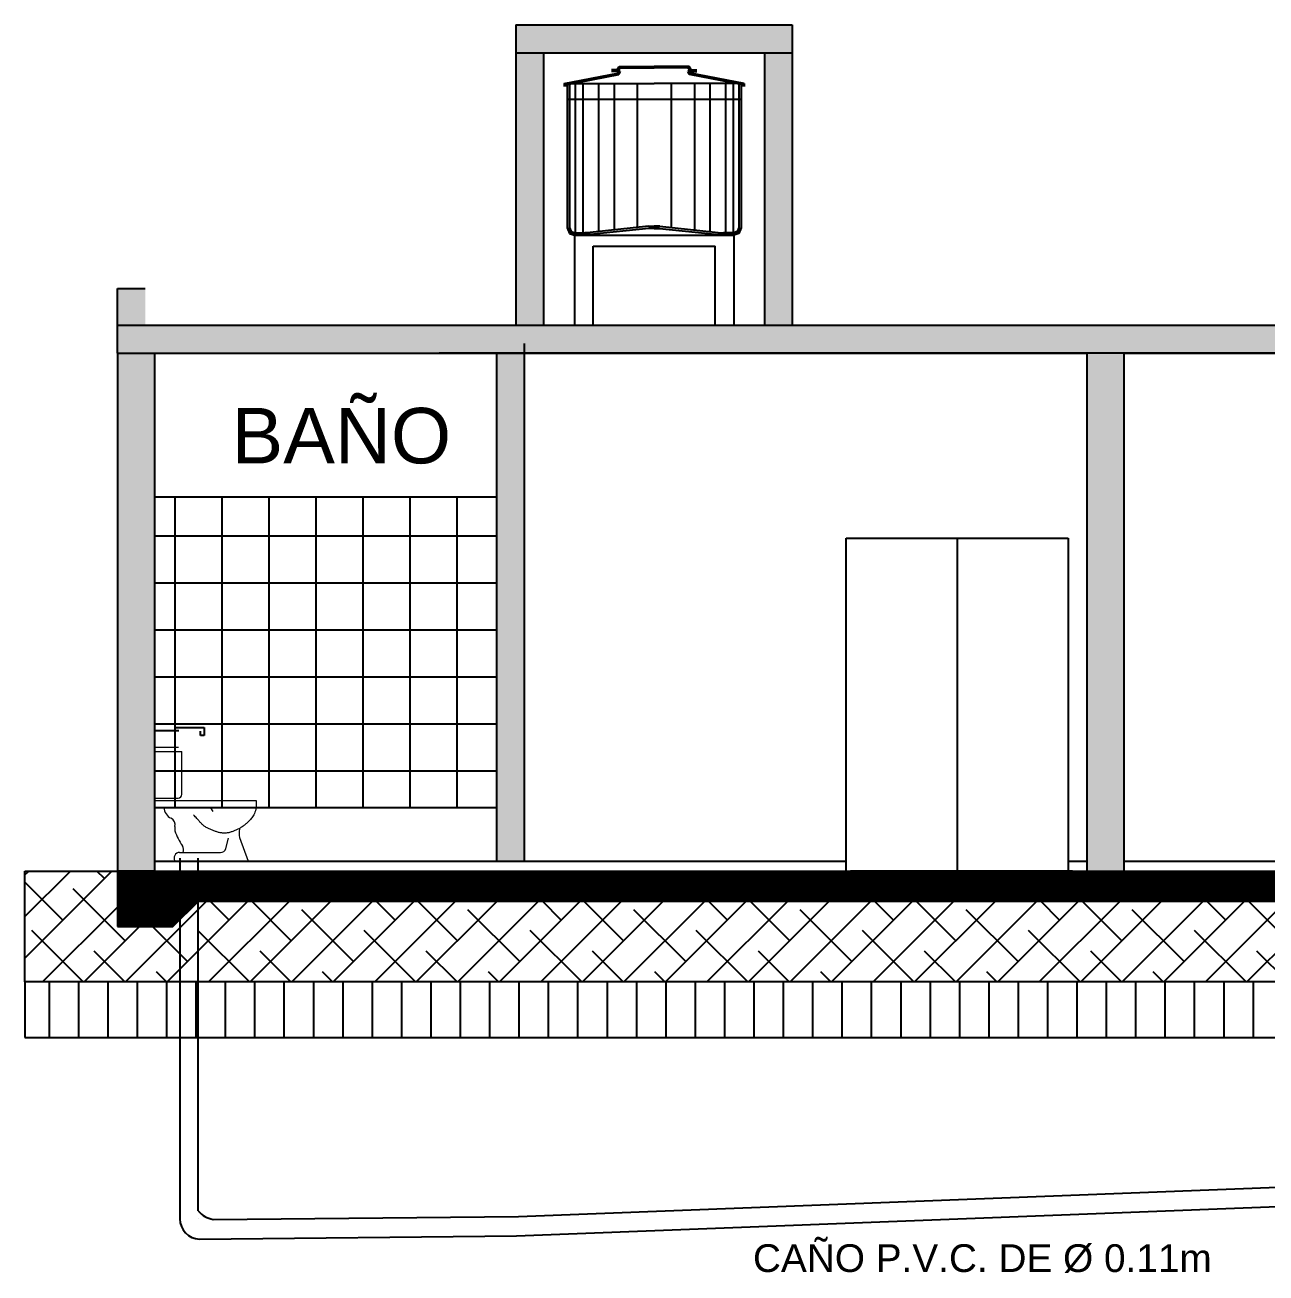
# Model space of a CAD drawing. Header units: millimetres. Extents: x 1356 to 2849, y 1307 to 1361.
# Drawn here: x 2729.8 to 2736.51, y 1344.12 to 1350.87 of the extents above; entities that cross this region are included whole.
import ezdxf

# ---------------------------------------------------------------- set-up
doc = ezdxf.new("R2010")
doc.units = ezdxf.units.MM
doc.layers.add('10-SANITARIOS', color=7, linetype='Continuous')
doc.layers.add('Linea Fina', color=8, linetype='Continuous', lineweight=9)
doc.styles.add('1en50', font='arial.ttf', dxfattribs={"height": 0.09})
doc.styles.get("Standard").update_dxf_attribs({"font": 'arial.ttf'})

# ---------------------------------------------------------------- blocks, each defined once
blk = doc.blocks.new('SAVFS525')
for p, q in [((-0.2006, 0.8932), (-0.2308, 0.8932)), ((-0.1959, 0.8848), (-0.2308, 0.8848)), ((-0.2006, 0.8932), (-0.1891, 0.9123)), ((-0.1963, 0.8761), (-0.186, 0.8932)), ((-0.1959, 0.8848), (-0.1844, 0.9039)), ((-0.191, 0.8686), (-0.1813, 0.8848)), ((-0.1891, 0.9123), (0, 0.9123)), ((-0.1844, 0.9039), (0, 0.9039)), ((0.1891, 0.9123), (0, 0.9123)), ((0.1844, 0.9039), (0, 0.9039)), ((0.191, 0.8686), (0.1813, 0.8848)), ((0.1959, 0.8848), (0.1844, 0.9039)), ((0.1963, 0.8761), (0.186, 0.8932)), ((0.2006, 0.8932), (0.1891, 0.9123)), ((0.1959, 0.8848), (0.2308, 0.8848)), ((0.2006, 0.8932), (0.2308, 0.8932)), ((-0.4868, 0.82), (-0.1963, 0.8761)), ((-0.4868, 0.82), (-0.4868, 0.803)), ((-0.4784, 0.8131), (-0.191, 0.8686)), ((-0.4784, 0.8131), (-0.4784, 0.803)), ((-0.47, 0.82), (-0.47, 0.0396)), ((-0.4574, 0.82), (-0.4574, 0.042)), ((0.4784, 0.8131), (0.191, 0.8686)), ((0.4868, 0.82), (0.1963, 0.8761)), ((0.4574, 0.82), (0.4574, 0.042)), ((0.47, 0.82), (0.47, 0.0396)), ((0.4784, 0.8131), (0.4784, 0.803)), ((0.4868, 0.82), (0.4868, 0.803)), ((-0.47, 0.0396), (-0.4583, 0.009)), ((-0.4583, 0.009), (-0.43, 0)), ((-0.4574, 0.042), (-0.4487, 0.0192)), ((-0.4487, 0.0192), (-0.428, 0.0126)), ((-0.43, 0), (-0.3753, 0)), ((-0.43, 0), (0.43, 0)), ((-0.428, 0.0126), (-0.3753, 0.0126)), ((-0.3467, 0.0152), (-0.3753, 0.0126)), ((-0.3753, 0), (-0.3444, 0.0029)), ((-0.0313, 0.0491), (-0.3467, 0.0152)), ((-0.029, 0.0367), (-0.3444, 0.0029)), ((-0.3011, 0.011), (-0.3011, 0.0108)), ((-0.2171, 0.0267), (-0.2171, 0.0265)), ((-0.0313, 0.0491), (0, 0.0491)), ((0, 0.0367), (-0.029, 0.0367)), ((0.0313, 0.0491), (0, 0.0491)), ((0, 0.0367), (0.029, 0.0367)), ((0.029, 0.0367), (0.3444, 0.0029)), ((0.0313, 0.0491), (0.3467, 0.0152)), ((0.2171, 0.0267), (0.2171, 0.0265)), ((0.3011, 0.011), (0.3011, 0.0108)), ((0.3753, 0), (0.3444, 0.0029)), ((0.3467, 0.0152), (0.3753, 0.0126)), ((0.428, 0.0126), (0.3753, 0.0126)), ((0.43, 0), (0.3753, 0)), ((0.4487, 0.0192), (0.428, 0.0126)), ((0.4583, 0.009), (0.43, 0)), ((0.4574, 0.042), (0.4487, 0.0192)), ((0.47, 0.0396), (0.4583, 0.009))]:
    blk.add_line(p, q)
at = {"color": 30}
for p, q in [((-0.4868, 0.82), (0, 0.82)), ((-0.427, 0.82), (-0.427, 0.0126)), ((-0.385, 0.82), (-0.385, 0.0126)), ((-0.3011, 0.82), (-0.3011, 0.0201)), ((-0.2171, 0.82), (-0.2171, 0.0292)), ((-0.0912, 0.82), (-0.0912, 0.0379)), ((0.4868, 0.82), (0, 0.82)), ((0.0912, 0.82), (0.0912, 0.0379)), ((0.2171, 0.82), (0.2171, 0.0292)), ((0.3011, 0.82), (0.3011, 0.0201)), ((0.385, 0.82), (0.385, 0.0126)), ((0.427, 0.82), (0.427, 0.0126)), ((-0.47, 0.7361), (0.47, 0.7361))]:
    blk.add_line(p, q, dxfattribs=at)
for points in [[(-0.2308, 0.8848), (-0.2308, 0.8932), (-0.1959, 0.8848), (-0.2006, 0.8932)], [(-0.2006, 0.8932), (-0.1959, 0.8848), (-0.1891, 0.9123), (-0.1844, 0.9039)], [(-0.1963, 0.8761), (-0.191, 0.8686), (-0.186, 0.8932), (-0.1813, 0.8848)], [(-0.1891, 0.9123), (-0.1844, 0.9039), (0, 0.9123), (0, 0.9039)], [(0.1891, 0.9123), (0.1844, 0.9039), (0, 0.9123), (0, 0.9039)], [(0.1963, 0.8761), (0.191, 0.8686), (0.186, 0.8932), (0.1813, 0.8848)], [(0.2006, 0.8932), (0.1959, 0.8848), (0.1891, 0.9123), (0.1844, 0.9039)], [(0.2308, 0.8848), (0.2308, 0.8932), (0.1959, 0.8848), (0.2006, 0.8932)], [(-0.4868, 0.82), (-0.4784, 0.8131), (-0.1963, 0.8761), (-0.191, 0.8686)], [(-0.4784, 0.8131), (-0.4868, 0.82), (-0.4784, 0.803), (-0.4868, 0.803)], [(-0.47, 0.82), (-0.4574, 0.82), (-0.47, 0.0396), (-0.4574, 0.042)], [(0.4868, 0.82), (0.4784, 0.8131), (0.1963, 0.8761), (0.191, 0.8686)], [(0.47, 0.82), (0.4574, 0.82), (0.47, 0.0396), (0.4574, 0.042)], [(0.4784, 0.8131), (0.4868, 0.82), (0.4784, 0.803), (0.4868, 0.803)], [(-0.4574, 0.042), (-0.47, 0.0396), (-0.4487, 0.0192), (-0.4583, 0.009)], [(-0.4487, 0.0192), (-0.4583, 0.009), (-0.428, 0.0126), (-0.43, 0)], [(-0.428, 0.0126), (-0.43, 0), (-0.3753, 0.0126), (-0.3753, 0)], [(-0.3753, 0.0126), (-0.3753, 0), (-0.3467, 0.0152), (-0.3444, 0.0029)], [(-0.3467, 0.0152), (-0.3444, 0.0029), (-0.0313, 0.0491), (-0.029, 0.0367)], [(-0.0313, 0.0491), (-0.029, 0.0367), (0, 0.0491), (0, 0.0367)], [(0.0313, 0.0491), (0.029, 0.0367), (0, 0.0491), (0, 0.0367)], [(0.3467, 0.0152), (0.3444, 0.0029), (0.0313, 0.0491), (0.029, 0.0367)], [(0.3753, 0.0126), (0.3753, 0), (0.3467, 0.0152), (0.3444, 0.0029)], [(0.428, 0.0126), (0.43, 0), (0.3753, 0.0126), (0.3753, 0)], [(0.4487, 0.0192), (0.4583, 0.009), (0.428, 0.0126), (0.43, 0)], [(0.4574, 0.042), (0.47, 0.0396), (0.4487, 0.0192), (0.4583, 0.009)]]:
    blk.add_solid(points)

msp = doc.modelspace()

# ---------------------------------------------------------------- hatches: boundary and pattern name
h = msp.add_hatch(color=3)
h.dxf.hatch_style = 1
h.paths.add_polyline_path([(2732.45608, 1350.87001), (2732.45608, 1350.72001), (2733.95091, 1350.72001), (2733.95091, 1350.87001)])
h = msp.add_hatch(color=1)
h.dxf.hatch_style = 1
h.paths.add_polyline_path([(2732.45608, 1349.24553), (2732.60608, 1349.24553), (2732.60608, 1350.72001), (2732.45608, 1350.72001)])
h = msp.add_hatch(color=1)
h.dxf.hatch_style = 1
h.paths.add_polyline_path([(2733.95091, 1350.72001), (2733.80091, 1350.72001), (2733.80091, 1349.24553), (2733.95091, 1349.24553)])
h = msp.add_hatch(color=1)
h.dxf.hatch_style = 1
h.paths.add_polyline_path([(2730.30292, 1349.24553), (2730.45292, 1349.24553), (2730.45292, 1349.44553), (2730.30292, 1349.44553)])
h = msp.add_hatch(color=3)
h.dxf.hatch_style = 1
h.paths.add_polyline_path([(2730.30292, 1349.24553), (2730.30292, 1349.09553), (2735.54292, 1349.09553), (2749.9559, 1349.09553), (2749.9559, 1349.24553)])
h = msp.add_hatch(color=1)
h.dxf.hatch_style = 1
h.paths.add_polyline_path([(2730.30292, 1346.29553), (2730.50292, 1346.29553), (2730.50292, 1349.09553), (2730.30292, 1349.09553)])
h = msp.add_hatch(color=1)
h.dxf.hatch_style = 1
h.paths.add_polyline_path([(2732.35292, 1346.34722), (2732.50292, 1346.34722), (2732.50292, 1349.09553), (2732.35292, 1349.09553)])
h = msp.add_hatch(color=1)
h.dxf.hatch_style = 1
h.paths.add_polyline_path([(2735.74292, 1349.09553), (2735.54292, 1349.09553), (2735.54292, 1346.29553), (2735.74292, 1346.29553)])
at = {"true_color": 0xffffff}
h = msp.add_hatch(dxfattribs=at)
h.set_pattern_fill('NET', scale=0.08)
h.set_pattern_definition([(0, (7.22738, -16.63456), (0, 0.254), []), (90, (7.22738, -16.63456), (-0.254, 2e-17), [])])
h.paths.add_polyline_path([(2730.50292, 1346.63784), (2732.35292, 1346.63784), (2732.35292, 1348.31602), (2730.50292, 1348.31602)])
h = msp.add_hatch(dxfattribs=at)
h.set_pattern_fill('ANSI38', scale=0.05)
h.set_pattern_definition([(45, (228.66977, -3.59012), (-0.1122532015, 0.1122532015), []), (135, (228.66977, -3.59012), (-0.3367596045, 0.1122532015), [0.396875, -0.238125])])
h.paths.add_polyline_path([(2750.57058, 1345.69553), (2750.57058, 1346.29553), (2749.9559, 1346.29553), (2749.9559, 1345.99553), (2749.6559, 1345.99553), (2749.51916, 1346.13227), (2746.31487, 1346.13227), (2744.55102, 1346.13227), (2744.45206, 1345.98227), (2744.15999, 1345.98227), (2744.06102, 1346.13227), (2739.7188, 1346.13227), (2739.61815, 1345.97972), (2739.32608, 1345.97972), (2739.22543, 1346.13227), (2734.33442, 1346.13227), (2732.48013, 1346.13225), (2730.74013, 1346.13225), (2730.60292, 1345.99553), (2730.30292, 1345.99553), (2730.30292, 1346.29553), (2729.80292, 1346.29553), (2729.80292, 1345.69553), (2730.30292, 1345.69553), (2732.04292, 1345.69553)])
h = msp.add_hatch(dxfattribs=at)
h.set_pattern_fill('JIS_WOOD', scale=0.01)
h.set_pattern_definition([(45, (228.669769, -3.590116), (-0.004999999992, 0.004999999992), [])])
h.paths.add_polyline_path([(2749.9559, 1345.99553), (2749.9559, 1346.29553), (2732.04292, 1346.29553), (2730.50292, 1346.29553), (2730.30292, 1346.29553), (2730.30292, 1345.99553), (2730.60292, 1345.99553), (2730.74013, 1346.13225), (2732.48013, 1346.13225), (2734.68372, 1346.13225), (2739.22543, 1346.13227), (2739.32608, 1345.97972), (2739.61815, 1345.97972), (2739.7188, 1346.13227), (2744.06102, 1346.13227), (2744.15999, 1345.98227), (2744.45206, 1345.98227), (2744.55102, 1346.13227), (2746.44901, 1346.13227), (2749.51916, 1346.13227), (2749.6559, 1345.99553)])
h = msp.add_hatch()
h.set_pattern_fill('ANSI31', color=256, scale=0.05, angle=45, style=0)
h.set_pattern_definition([(90, (228.66977, -3.59012), (-0.15875, 0), [])])
h.paths.add_polyline_path([(2732.04292, 1345.69553), (2730.30292, 1345.69553), (2729.80292, 1345.69553), (2729.80292, 1345.39553), (2731.44292, 1345.39553), (2750.57058, 1345.39553), (2750.57058, 1345.69553)])

# ---------------------------------------------------------------- linework, layer by layer
for p, q in [((2732.45608, 1350.87001), (2733.95091, 1350.87001)), ((2732.45608, 1350.87001), (2732.45608, 1349.24553)), ((2733.95091, 1350.87001), (2733.95091, 1349.24553)), ((2732.45608, 1350.72001), (2733.95091, 1350.72001)), ((2732.60608, 1350.72001), (2732.60608, 1349.24553)), ((2733.80091, 1350.72001), (2733.80091, 1349.24553)), ((2730.30292, 1349.24553), (2730.30292, 1349.44553)), ((2730.30292, 1349.44553), (2730.45292, 1349.44553)), ((2749.9559, 1349.24553), (2730.30292, 1349.24553)), ((2730.30292, 1349.09553), (2730.30292, 1349.24553)), ((2732.04292, 1349.24553), (2732.04292, 1349.24553)), ((2730.30292, 1349.09553), (2730.30292, 1346.29553)), ((2730.30292, 1349.09553), (2735.54292, 1349.09553)), ((2730.50292, 1349.09553), (2730.50292, 1346.29553)), ((2749.9559, 1349.09553), (2732.04292, 1349.09553)), ((2732.35292, 1346.34722), (2732.35292, 1349.09553)), ((2732.50292, 1346.34722), (2732.50292, 1349.14722)), ((2735.54292, 1349.09553), (2732.50292, 1349.09553)), ((2735.54292, 1349.09553), (2735.54292, 1346.29553)), ((2735.74292, 1349.09553), (2735.74292, 1346.29553)), ((2735.74292, 1349.09553), (2739.52292, 1349.09553)), ((2732.35292, 1348.31602), (2730.50292, 1348.31602)), ((2734.24292, 1348.09553), (2735.44292, 1348.09553)), ((2734.24292, 1346.29304), (2734.24292, 1348.09553)), ((2734.84292, 1348.09553), (2734.84292, 1346.29553)), ((2735.44292, 1348.09553), (2735.44292, 1346.29553)), ((2732.35292, 1346.63784), (2730.50292, 1346.63784)), ((2731.93711, 1346.34722), (2730.50292, 1346.34722)), ((2734.23711, 1346.34722), (2731.93711, 1346.34722)), ((2735.54292, 1346.34722), (2735.44292, 1346.34722)), ((2739.30884, 1346.34722), (2735.74292, 1346.34722)), ((2729.80292, 1345.69553), (2729.80292, 1346.29553)), ((2729.80292, 1346.29553), (2730.30292, 1346.29553)), ((2730.30292, 1346.29553), (2730.30292, 1345.99553)), ((2730.50292, 1346.29553), (2730.30292, 1346.29553)), ((2730.50292, 1346.29553), (2732.04292, 1346.29553)), ((2732.04292, 1346.29553), (2749.97058, 1346.29553)), ((2732.04292, 1346.29553), (2734.09292, 1346.29553)), ((2735.46548, 1346.29553), (2734.26548, 1346.29553)), ((2730.60292, 1345.99553), (2730.74013, 1346.13225)), ((2730.74013, 1346.13225), (2732.48013, 1346.13225)), ((2732.48013, 1346.13225), (2734.68372, 1346.13225)), ((2734.33442, 1346.13227), (2739.22543, 1346.13227)), ((2730.30292, 1345.99553), (2730.60292, 1345.99553)), ((2730.30292, 1345.69553), (2729.80292, 1345.69553)), ((2729.80292, 1345.69553), (2729.80292, 1345.39553)), ((2732.04292, 1345.69553), (2730.30292, 1345.69553)), ((2750.57058, 1345.69553), (2732.04292, 1345.69553)), ((2729.80292, 1345.39553), (2731.44292, 1345.39553)), ((2731.44292, 1345.39553), (2750.57058, 1345.39553)), ((2730.73997, 1344.41466), (2730.73997, 1344.41506))]:
    msp.add_line(p, q)
at = {"ltscale": 0.01}
for p, q in [((2732.77445, 1349.73349), (2732.77445, 1349.24553)), ((2733.63443, 1349.73349), (2733.63443, 1349.24553)), ((2732.87445, 1349.24553), (2732.87445, 1349.67349)), ((2732.87445, 1349.67349), (2733.53443, 1349.67349)), ((2733.53443, 1349.24553), (2733.53443, 1349.67349)), ((2730.61971, 1347.07088), (2730.77239, 1347.07088)), ((2730.77239, 1347.07088), (2730.77239, 1347.02793)), ((2730.6356, 1347.05267), (2730.50292, 1347.05267)), ((2730.75239, 1347.02793), (2730.75239, 1347.05088)), ((2730.77239, 1347.02793), (2730.75239, 1347.02793))]:
    msp.add_line(p, q, dxfattribs=at)
at = {"lineweight": 0}
for p, q in [((2730.63378, 1346.96372), (2730.50292, 1346.96372)), ((2730.50292, 1346.94158), (2730.65066, 1346.94158)), ((2730.65066, 1346.71015), (2730.65066, 1346.94158)), ((2730.50292, 1346.67646), (2731.05283, 1346.67646)), ((2730.50859, 1346.6902), (2730.63071, 1346.6902)), ((2731.05283, 1346.67646), (2731.05283, 1346.63896)), ((2730.8052, 1346.63717), (2730.81793, 1346.61709)), ((2730.61329, 1346.53614), (2730.61329, 1346.51191)), ((2730.88933, 1346.41676), (2730.90306, 1346.47313)), ((2730.96282, 1346.47656), (2731.00891, 1346.34816)), ((2730.6382, 1346.39624), (2730.8603, 1346.39624))]:
    msp.add_line(p, q, dxfattribs=at)
at = {"color": 1, "ltscale": 0.01}
for p, q in [((2730.63997, 1346.3655), (2730.63997, 1344.41466)), ((2730.73997, 1344.45762), (2730.73997, 1346.3655)), ((2732.46062, 1344.32246), (2748.56983, 1344.94573)), ((2732.47103, 1344.42713), (2746.09414, 1344.95417)), ((2730.81944, 1344.41188), (2732.47103, 1344.42713)), ((2730.74558, 1344.30474), (2732.46062, 1344.32246))]:
    msp.add_line(p, q, dxfattribs=at)
at = {"lineweight": 0}
msp.add_lwpolyline([(2731.05283, 1346.63896), (2731.05128, 1346.6296), (2731.0491, 1346.62104), (2731.0464, 1346.61324), (2731.04328, 1346.60612), (2731.03984, 1346.59962), (2731.03619, 1346.59369), (2731.03243, 1346.58826), (2731.02866, 1346.58328), (2731.02497, 1346.57868), (2731.02136, 1346.57441), (2731.01781, 1346.57044), (2731.01429, 1346.56671), (2731.0108, 1346.56318), (2731.0073, 1346.55981), (2731.00379, 1346.55654), (2731.00024, 1346.55333), (2730.99663, 1346.55015), (2730.99296, 1346.54701), (2730.98925, 1346.54392), (2730.98549, 1346.54092), (2730.98169, 1346.538), (2730.97786, 1346.53521), (2730.97399, 1346.53256), (2730.97009, 1346.53006), (2730.96617, 1346.52773), (2730.96223, 1346.52556), (2730.95827, 1346.52353), (2730.95429, 1346.5216), (2730.95029, 1346.51977), (2730.94629, 1346.518), (2730.94227, 1346.51627), (2730.93825, 1346.51456), (2730.93422, 1346.51286), (2730.93016, 1346.51118), (2730.92607, 1346.50955), (2730.92193, 1346.50798), (2730.91773, 1346.50651), (2730.91344, 1346.50515), (2730.90905, 1346.50394), (2730.90456, 1346.50289), (2730.89994, 1346.50202), (2730.89523, 1346.50134), (2730.89045, 1346.50085), (2730.88564, 1346.50055), (2730.88083, 1346.50044), (2730.87605, 1346.50051), (2730.87134, 1346.50077), (2730.86671, 1346.50122), (2730.86221, 1346.50185), (2730.85781, 1346.50265), (2730.8535, 1346.50359), (2730.84926, 1346.50467), (2730.84507, 1346.50587), (2730.84092, 1346.50715), (2730.83677, 1346.50851), (2730.83261, 1346.50993), (2730.82844, 1346.51139), (2730.82424, 1346.51289), (2730.82003, 1346.51444), (2730.81582, 1346.51605), (2730.81162, 1346.51772), (2730.80743, 1346.51947), (2730.80326, 1346.52129), (2730.79912, 1346.52319), (2730.79502, 1346.52518), (2730.79097, 1346.52726), (2730.78699, 1346.52942), (2730.7831, 1346.53167), (2730.77932, 1346.53399), (2730.77566, 1346.5364), (2730.77213, 1346.53887), (2730.76877, 1346.54142), (2730.76557, 1346.54404), (2730.7625, 1346.54674), (2730.75954, 1346.54951), (2730.75665, 1346.55238), (2730.75379, 1346.55534), (2730.75092, 1346.55841), (2730.74802, 1346.56159), (2730.74503, 1346.56488), (2730.74194, 1346.5683), (2730.73871, 1346.57189), (2730.73531, 1346.5757), (2730.7317, 1346.57976), (2730.72786, 1346.58414), (2730.72376, 1346.58886), (2730.71937, 1346.59398), (2730.71465, 1346.59955)], dxfattribs=at)
at = {"color": 1, "ltscale": 0.01}
for centre, radius, start, end in [((2730.84151, 1344.54212), 0.1321, 219.767767, 260.382894), ((2730.7507, 1344.41535), 0.11073, 180.361007, 267.348383)]:
    msp.add_arc(centre, radius, start, end, dxfattribs=at)
at = {"lineweight": 0}
for centre, major_axis, start_param, end_param in [((2730.63071, 1346.71015), (0.01411, 0.01411), 3.9269908, 5.4977871), ((2730.62556, 1346.64533), (-0.05118, 0.05118), 0.8735594, 1.8889817), ((2730.57532, 1346.54574), (-0.0277, 0.0277), 3.6793671, 5.0305744), ((2731.05529, 1346.49963), (0.06739, 0.06739), 2.111692, 2.6006969), ((2730.9924, 1346.65404), (0.28629, 0.28629), 2.714876, 2.9375266), ((2730.63997, 1346.3655), (0.02178, 0.02178), 0.8429522, 2.8789629), ((2730.62012, 1346.40942), (-0.0287, 0.0287), 3.5962183, 4.5083229), ((2730.8603, 1346.42703), (-0.02177, 0.02177), 2.3561945, 3.5867843)]:
    msp.add_ellipse(centre, major_axis=major_axis, ratio=1, start_param=start_param, end_param=end_param, dxfattribs=at)

# ---------------------------------------------------------------- block references
at = {"layer": '10-SANITARIOS'}
msp.add_blockref('SAVFS525', (2733.20444, 1349.73349), dxfattribs=at)

# ---------------------------------------------------------------- texts
at = {"insert": (2730.9195, 1348.79951), "char_height": 0.3, "attachment_point": 1}
msp.add_mtext_dynamic_manual_height_columns('BAÑO', width=5.1888465, gutter_width=12.5, heights=[0], dxfattribs=at)
at = {"layer": 'Linea Fina', "insert": (2733.73843, 1344.27753), "char_height": 0.15, "width": 3.1004138, "attachment_point": 1, "style": '1en50'}
msp.add_mtext('CAÑO P.V.C. DE %%C 0.11m', dxfattribs=at)

doc.saveas('drawing.dxf')
